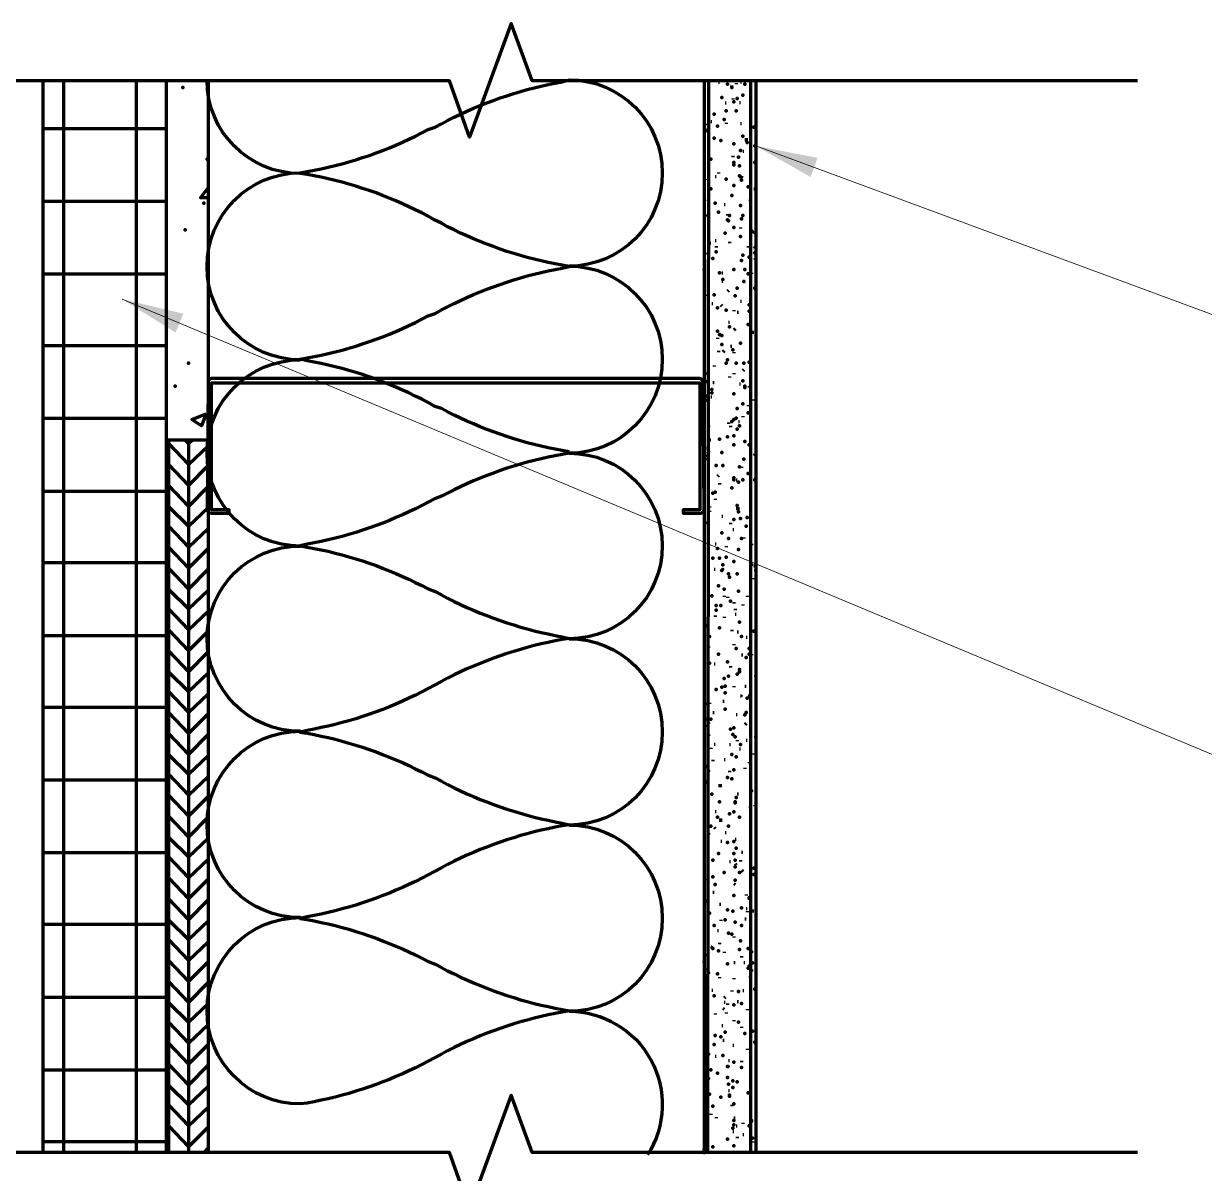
# Model space of a CAD drawing. Extents: x -83.6 to -32.7, y 325.7 to 417.7.
# Drawn here: x -74.56 to -60.28, y 337.03 to 350.93 of the extents above; entities that cross this region are included whole.
import ezdxf

# ---------------------------------------------------------------- set-up
doc = ezdxf.new("R2010")
doc.units = 0
doc.header["$MEASUREMENT"] = 0
for name, color, linetype, lineweight in [('Dt-Line 1', 9, 'Continuous', 0), ('Dt-Line 3', 7, 'Continuous', 15), ('Dt-Line 4', 1, 'Continuous', 25), ('Dt-Text', 121, 'Continuous', 20)]:
    doc.layers.add(name, color=color, linetype=linetype, lineweight=lineweight)
doc.styles.get("Standard").update_dxf_attribs({"font": 'Arial.ttf'})
doc.dimstyles.new('1 & 1 Half', dxfattribs={"dimtxt": 0.75, "dimasz": 0.75, "dimexe": 1, "dimexo": 0.375, "dimgap": 0.5, "dimtad": 1, "dimdec": 4, "dimzin": 3, "dimdsep": 46, "dimlunit": 4, "dimtxsty": 'Standard', "dimblk": 'ARCHTICK', "dimcen": 0.09375, "dimdle": 1, "dimclrd": 253, "dimclre": 253, "dimclrt": 256, "dimadec": 0, "dimazin": 0, "dimtfac": 0.6, "dimtdec": 4, "dimtix": 1, "dimtmove": 2, "dimatfit": 0, "dimfxl": 1, "dimfrac": 1, "dimtolj": 1, "dimtzin": 0, "dimlwd": 9, "dimlwe": 9, "dimarcsym": 0})

# ---------------------------------------------------------------- blocks, each defined once
blk = doc.blocks.new('_ArchTick')
at = {"color": 0, "linetype": 'ByBlock', "const_width": 0.15}
blk.add_lwpolyline([(-0.5, -0.5), (0.5, 0.5)], dxfattribs=at)

msp = doc.modelspace()

# ---------------------------------------------------------------- linework, layer by layer
at = {"layer": 'Dt-Line 1', "linetype": 'Continuous', "lineweight": 158}
for p, q in [((-74.078, 337.281), (-74.078, 350.241)), ((-73.198, 337.281), (-73.198, 350.241)), ((-66.158, 350.228), (-66.145, 350.228)), ((-65.945, 350.215), (-65.945, 350.201)), ((-65.878, 350.228), (-65.891, 350.228)), ((-65.985, 350.028), (-65.985, 350.015)), ((-66.078, 349.975), (-66.065, 349.975)), ((-65.891, 349.975), (-65.905, 349.975)), ((-66.318, 349.721), (-66.318, 349.708)), ((-66.238, 349.748), (-66.251, 349.748)), ((-66.065, 349.735), (-66.065, 349.721)), ((-65.878, 349.721), (-65.891, 349.721)), ((-74.331, 349.668), (-72.838, 349.668)), ((-65.985, 349.335), (-65.985, 349.321)), ((-65.851, 349.388), (-65.865, 349.388)), ((-66.158, 349.135), (-66.158, 349.121)), ((-66.291, 349.055), (-66.291, 349.041)), ((-66.185, 349.081), (-66.198, 349.081)), ((-65.771, 348.895), (-65.785, 348.895)), ((-65.731, 348.935), (-65.718, 348.935)), ((-74.331, 348.788), (-72.838, 348.788)), ((-66.318, 348.828), (-66.331, 348.828)), ((-66.091, 348.748), (-66.078, 348.748)), ((-66.051, 348.628), (-66.051, 348.615)), ((-65.891, 348.468), (-65.891, 348.455)), ((-66.265, 348.281), (-66.251, 348.281)), ((-66.185, 348.308), (-66.198, 348.308)), ((-66.025, 348.295), (-66.025, 348.281)), ((-66.291, 348.161), (-66.291, 348.148)), ((-66.185, 348.241), (-66.185, 348.228)), ((-65.798, 348.241), (-65.798, 348.228)), ((-65.731, 348.241), (-65.718, 348.228)), ((-65.718, 348.095), (-65.718, 348.081)), ((-74.331, 347.908), (-72.838, 347.908)), ((-66.118, 347.921), (-66.105, 347.921)), ((-65.758, 347.921), (-65.758, 347.908)), ((-66.265, 347.708), (-66.278, 347.708)), ((-66.105, 347.815), (-66.118, 347.815)), ((-66.038, 347.708), (-66.051, 347.695)), ((-66.318, 347.655), (-66.318, 347.641)), ((-66.238, 347.548), (-66.225, 347.548)), ((-65.878, 347.575), (-65.891, 347.575)), ((-65.705, 347.668), (-65.718, 347.668)), ((-66.131, 347.535), (-66.118, 347.521)), ((-65.971, 347.468), (-65.971, 347.455)), ((-65.918, 347.441), (-65.931, 347.441)), ((-66.025, 347.321), (-66.038, 347.321)), ((-66.171, 347.135), (-66.171, 347.121)), ((-65.958, 347.241), (-65.971, 347.228)), ((-65.745, 347.201), (-65.731, 347.201)), ((-74.331, 347.041), (-72.838, 347.041)), ((-65.998, 347.028), (-66.011, 347.028)), ((-66.158, 346.975), (-66.158, 346.961)), ((-66.091, 346.975), (-66.105, 346.961)), ((-65.971, 346.961), (-65.971, 346.948)), ((-66.318, 346.708), (-66.305, 346.695)), ((-66.211, 346.801), (-66.211, 346.788)), ((-65.971, 346.708), (-65.971, 346.695)), ((-65.851, 346.748), (-65.865, 346.735)), ((-66.305, 346.601), (-66.318, 346.601)), ((-66.211, 346.588), (-66.225, 346.588)), ((-66.025, 346.668), (-66.025, 346.655)), ((-65.891, 346.575), (-65.905, 346.575)), ((-65.785, 346.548), (-65.785, 346.535)), ((-66.265, 346.495), (-66.278, 346.495)), ((-66.238, 346.415), (-66.251, 346.415)), ((-65.798, 346.321), (-65.798, 346.308)), ((-65.745, 346.388), (-65.745, 346.375)), ((-74.331, 346.161), (-72.838, 346.161)), ((-65.918, 346.121), (-65.905, 346.121)), ((-65.865, 346.188), (-65.865, 346.175)), ((-66.278, 346.068), (-66.278, 346.055)), ((-66.038, 346.108), (-66.038, 346.095)), ((-66.011, 346.068), (-66.011, 346.055)), ((-72.811, 345.895), (-72.811, 337.281)), ((-72.571, 345.895), (-72.571, 337.281)), ((-66.251, 345.895), (-66.265, 345.895)), ((-66.331, 345.748), (-66.318, 345.735)), ((-66.305, 345.801), (-66.291, 345.801)), ((-65.718, 345.721), (-65.731, 345.708)), ((-65.878, 345.575), (-65.878, 345.561)), ((-66.158, 345.468), (-66.171, 345.455)), ((-65.945, 345.415), (-65.931, 345.415)), ((-74.331, 345.281), (-72.838, 345.281)), ((-66.145, 345.375), (-66.145, 345.361)), ((-66.198, 345.188), (-66.198, 345.175)), ((-65.771, 345.175), (-65.771, 345.161)), ((-66.265, 345.095), (-66.265, 345.081)), ((-66.265, 345.041), (-66.265, 345.028)), ((-66.105, 344.975), (-66.118, 344.975)), ((-66.011, 344.895), (-66.011, 344.881)), ((-66.278, 344.788), (-66.291, 344.788)), ((-65.985, 344.815), (-65.971, 344.815)), ((-65.851, 344.721), (-65.851, 344.708)), ((-66.198, 344.641), (-66.185, 344.641)), ((-66.065, 344.615), (-66.065, 344.601)), ((-65.758, 344.641), (-65.758, 344.628)), ((-74.331, 344.415), (-72.838, 344.415)), ((-66.211, 344.335), (-66.198, 344.335)), ((-65.731, 344.375), (-65.718, 344.375)), ((-65.771, 344.148), (-65.771, 344.135)), ((-65.745, 344.228), (-65.745, 344.215)), ((-66.091, 344.015), (-66.091, 344.001)), ((-66.051, 344.001), (-66.051, 343.988)), ((-65.811, 344.015), (-65.811, 344.001)), ((-65.971, 343.935), (-65.971, 343.921)), ((-65.958, 343.855), (-65.958, 343.841)), ((-65.865, 343.908), (-65.865, 343.895)), ((-65.771, 343.841), (-65.758, 343.841)), ((-66.198, 343.775), (-66.198, 343.761)), ((-66.091, 343.761), (-66.091, 343.748)), ((-65.945, 343.788), (-65.958, 343.788)), ((-65.998, 343.601), (-65.998, 343.588)), ((-65.918, 343.575), (-65.931, 343.575)), ((-65.771, 343.628), (-65.771, 343.615)), ((-74.331, 343.535), (-72.838, 343.535)), ((-65.971, 343.428), (-65.971, 343.415)), ((-65.811, 343.508), (-65.825, 343.508)), ((-65.705, 343.428), (-65.718, 343.428)), ((-66.278, 343.401), (-66.278, 343.388)), ((-65.865, 343.295), (-65.878, 343.295)), ((-65.758, 343.308), (-65.758, 343.295)), ((-66.198, 343.188), (-66.211, 343.188)), ((-66.011, 343.161), (-66.011, 343.148)), ((-65.971, 342.921), (-65.971, 342.908)), ((-65.838, 342.921), (-65.825, 342.921)), ((-66.265, 342.721), (-66.265, 342.708)), ((-66.091, 342.735), (-66.105, 342.735)), ((-65.785, 342.801), (-65.798, 342.801)), ((-74.331, 342.668), (-72.838, 342.668)), ((-66.225, 342.601), (-66.211, 342.601)), ((-65.931, 342.575), (-65.945, 342.575)), ((-66.331, 342.415), (-66.331, 342.401)), ((-66.278, 342.481), (-66.278, 342.468)), ((-65.825, 342.468), (-65.838, 342.455)), ((-66.278, 342.335), (-66.278, 342.321)), ((-65.931, 342.268), (-65.931, 342.255)), ((-65.825, 342.268), (-65.811, 342.268)), ((-66.251, 342.175), (-66.251, 342.161)), ((-66.198, 342.215), (-66.211, 342.215)), ((-66.025, 342.215), (-66.011, 342.215)), ((-65.905, 342.161), (-65.891, 342.161)), ((-66.225, 342.028), (-66.225, 342.015)), ((-66.078, 342.028), (-66.091, 342.028)), ((-65.785, 342.001), (-65.785, 341.988)), ((-65.731, 342.108), (-65.731, 342.095)), ((-66.025, 341.895), (-66.025, 341.881)), ((-65.838, 341.935), (-65.838, 341.921)), ((-74.331, 341.788), (-72.838, 341.788)), ((-65.758, 341.788), (-65.771, 341.788)), ((-65.918, 341.615), (-65.931, 341.615)), ((-65.718, 341.481), (-65.718, 341.468)), ((-66.185, 341.401), (-66.198, 341.401)), ((-66.211, 341.215), (-66.198, 341.201)), ((-66.065, 341.148), (-66.078, 341.148)), ((-66.118, 341.041), (-66.131, 341.041)), ((-65.945, 341.068), (-65.958, 341.068)), ((-74.331, 340.908), (-72.838, 340.908)), ((-65.865, 340.908), (-65.878, 340.908)), ((-66.025, 340.801), (-66.011, 340.801)), ((-65.958, 340.775), (-65.945, 340.761)), ((-65.891, 340.815), (-65.891, 340.801)), ((-65.878, 340.695), (-65.865, 340.681)), ((-66.291, 340.575), (-66.305, 340.561)), ((-66.225, 340.428), (-66.211, 340.428)), ((-65.971, 340.535), (-65.958, 340.521)), ((-66.131, 340.281), (-66.145, 340.281)), ((-65.825, 340.401), (-65.825, 340.388)), ((-65.771, 340.281), (-65.785, 340.281)), ((-65.811, 340.228), (-65.825, 340.228)), ((-65.811, 340.201), (-65.811, 340.188)), ((-65.731, 340.201), (-65.745, 340.201)), ((-74.331, 340.041), (-72.838, 340.041)), ((-66.131, 340.095), (-66.131, 340.081)), ((-65.838, 340.108), (-65.825, 340.108)), ((-66.158, 339.961), (-66.171, 339.961)), ((-65.971, 339.895), (-65.971, 339.881)), ((-66.145, 339.815), (-66.145, 339.801)), ((-66.091, 339.708), (-66.091, 339.695)), ((-65.958, 339.575), (-65.971, 339.575)), ((-65.878, 339.655), (-65.878, 339.641)), ((-65.838, 339.575), (-65.851, 339.575)), ((-66.145, 339.401), (-66.145, 339.388)), ((-65.971, 339.388), (-65.971, 339.375)), ((-74.331, 339.161), (-72.838, 339.161)), ((-66.225, 339.241), (-66.238, 339.241)), ((-66.078, 339.161), (-66.091, 339.148)), ((-65.998, 339.241), (-65.998, 339.228)), ((-65.865, 339.241), (-65.851, 339.241)), ((-66.105, 339.028), (-66.091, 339.015)), ((-66.078, 339.095), (-66.091, 339.095)), ((-66.051, 339.081), (-66.051, 339.068)), ((-65.931, 339.108), (-65.918, 339.108)), ((-65.811, 339.015), (-65.811, 339.001)), ((-66.198, 338.961), (-66.198, 338.948)), ((-66.065, 338.975), (-66.065, 338.961)), ((-65.971, 338.881), (-65.971, 338.868)), ((-66.118, 338.815), (-66.105, 338.815)), ((-65.878, 338.801), (-65.878, 338.788)), ((-65.718, 338.695), (-65.705, 338.695)), ((-66.105, 338.641), (-66.091, 338.641)), ((-65.971, 338.575), (-65.985, 338.575)), ((-66.185, 338.441), (-66.198, 338.441)), ((-65.811, 338.535), (-65.811, 338.521)), ((-74.331, 338.281), (-72.838, 338.281)), ((-66.025, 338.388), (-66.038, 338.388)), ((-65.878, 338.388), (-65.878, 338.375)), ((-66.025, 338.028), (-66.038, 338.028)), ((-65.998, 337.855), (-65.998, 337.841)), ((-66.251, 337.748), (-66.251, 337.735)), ((-66.185, 337.708), (-66.185, 337.695)), ((-65.958, 337.695), (-65.971, 337.695)), ((-65.945, 337.601), (-65.931, 337.601)), ((-65.865, 337.641), (-65.865, 337.628)), ((-74.331, 337.415), (-72.838, 337.415)), ((-65.985, 337.535), (-65.971, 337.535)), ((-65.931, 337.468), (-65.931, 337.455)), ((-65.851, 337.495), (-65.865, 337.495)), ((-65.745, 337.415), (-65.745, 337.401)), ((-72.331, 337.335), (-72.385, 337.281))]:
    msp.add_line(p, q, dxfattribs=at)
for points in [[(-72.638, 350.161), (-72.638, 350.161), (-72.638, 350.161)], [(-66.051, 350.201), (-66.051, 350.201), (-66.051, 350.201)], [(-65.998, 350.161), (-65.998, 350.188)], [(-65.838, 350.201), (-65.838, 350.201), (-65.838, 350.201)], [(-66.118, 350.041), (-66.118, 350.041), (-66.118, 350.041)], [(-65.971, 349.988), (-65.971, 349.988), (-65.971, 349.988)], [(-65.931, 350.028), (-65.931, 350.028), (-65.931, 350.028)], [(-65.865, 350.068), (-65.865, 350.068), (-65.865, 350.068)], [(-66.065, 349.881), (-66.065, 349.881), (-66.065, 349.881)], [(-65.945, 349.881), (-65.945, 349.881), (-65.945, 349.881)], [(-66.171, 349.695), (-66.171, 349.695), (-66.171, 349.695)], [(-66.091, 349.775), (-66.091, 349.775), (-66.091, 349.775)], [(-66.305, 349.641), (-66.278, 349.641)], [(-66.211, 349.548), (-66.211, 349.548), (-66.211, 349.548)], [(-65.865, 349.575), (-65.865, 349.575), (-65.865, 349.575)], [(-65.825, 349.548), (-65.825, 349.521), (-65.811, 349.495)], [(-65.731, 349.681), (-65.731, 349.681), (-65.731, 349.681)], [(-66.131, 349.521), (-66.131, 349.521), (-66.131, 349.521)], [(-65.971, 349.481), (-65.971, 349.481), (-65.971, 349.481)], [(-65.718, 349.455), (-65.718, 349.455), (-65.718, 349.455)], [(-72.345, 349.295), (-72.345, 349.295), (-72.345, 349.295)], [(-66.251, 349.295), (-66.251, 349.295), (-66.251, 349.295)], [(-65.918, 349.321), (-65.918, 349.321), (-65.918, 349.321)], [(-65.891, 349.401), (-65.891, 349.401), (-65.891, 349.401)], [(-65.971, 349.255), (-65.971, 349.255), (-65.971, 349.255)], [(-65.971, 349.228), (-65.971, 349.228), (-65.971, 349.228)], [(-65.905, 349.215), (-65.905, 349.215), (-65.905, 349.215)], [(-65.718, 349.255), (-65.718, 349.255), (-65.718, 349.255)], [(-66.065, 349.055), (-66.065, 349.055), (-66.065, 349.055)], [(-65.905, 349.095), (-65.891, 349.081), (-65.865, 349.068)], [(-65.878, 349.041), (-65.878, 349.041), (-65.878, 349.041)], [(-72.331, 348.828), (-72.425, 348.828), (-72.331, 348.948)], [(-66.251, 348.935), (-66.251, 348.935), (-66.251, 348.935)], [(-65.998, 348.855), (-65.998, 348.855), (-65.998, 348.855)], [(-65.971, 348.975), (-65.971, 348.975), (-65.971, 348.975)], [(-65.798, 348.961), (-65.798, 348.961), (-65.798, 348.961)], [(-72.385, 348.761), (-72.385, 348.761), (-72.385, 348.761)], [(-66.278, 348.801), (-66.278, 348.801), (-66.278, 348.801)], [(-66.198, 348.761), (-66.198, 348.761), (-66.198, 348.761)], [(-65.891, 348.735), (-65.891, 348.735), (-65.891, 348.735)], [(-65.771, 348.801), (-65.771, 348.801), (-65.771, 348.801)], [(-66.318, 348.615), (-66.318, 348.615), (-66.318, 348.615)], [(-66.158, 348.655), (-66.158, 348.655), (-66.158, 348.655)], [(-66.025, 348.615), (-66.025, 348.615), (-66.025, 348.615)], [(-65.878, 348.575), (-65.878, 348.575), (-65.878, 348.575)], [(-65.865, 348.615), (-65.865, 348.615), (-65.865, 348.615)], [(-72.611, 348.441), (-72.611, 348.441), (-72.611, 348.441)], [(-65.971, 348.468), (-65.971, 348.468), (-65.971, 348.468)], [(-65.718, 348.401), (-65.745, 348.415), (-65.758, 348.428)], [(-65.891, 348.361), (-65.891, 348.361), (-65.891, 348.361)], [(-66.185, 348.175), (-66.185, 348.175), (-66.185, 348.175)], [(-65.865, 348.135), (-65.865, 348.135), (-65.865, 348.135)], [(-65.718, 348.161), (-65.718, 348.161), (-65.718, 348.161)], [(-66.225, 348.095), (-66.225, 348.095), (-66.225, 348.095)], [(-65.878, 348.068), (-65.878, 348.068), (-65.878, 348.068)], [(-65.785, 348.108), (-65.785, 348.108), (-65.785, 348.108)], [(-66.331, 347.961), (-66.331, 347.961), (-66.331, 347.961)], [(-66.145, 347.921), (-66.145, 347.921), (-66.145, 347.921)], [(-66.105, 347.841), (-66.105, 347.841), (-66.105, 347.841)], [(-65.838, 347.961), (-65.838, 347.961), (-65.838, 347.961)], [(-65.798, 347.908), (-65.798, 347.908), (-65.798, 347.908)], [(-65.931, 347.735), (-65.931, 347.735), (-65.931, 347.735)], [(-65.851, 347.815), (-65.851, 347.815), (-65.851, 347.815)], [(-65.718, 347.735), (-65.718, 347.735), (-65.718, 347.735)], [(-66.211, 347.655), (-66.211, 347.655), (-66.211, 347.655)], [(-65.958, 347.641), (-65.958, 347.641), (-65.958, 347.641)], [(-66.171, 347.495), (-66.171, 347.495), (-66.171, 347.495)], [(-66.065, 347.468), (-66.065, 347.468), (-66.065, 347.468)], [(-65.785, 347.535), (-65.785, 347.535), (-65.785, 347.535)], [(-65.785, 347.455), (-65.785, 347.455), (-65.785, 347.455)], [(-66.025, 347.268), (-66.025, 347.268), (-66.025, 347.268)], [(-65.798, 347.295), (-65.798, 347.295), (-65.798, 347.295)], [(-66.171, 347.215), (-66.171, 347.215), (-66.171, 347.215)], [(-66.145, 347.175), (-66.118, 347.161)], [(-66.118, 347.055), (-66.118, 347.055), (-66.118, 347.055)], [(-65.985, 346.988), (-65.985, 346.988), (-65.985, 346.988)], [(-65.891, 347.068), (-65.891, 347.068), (-65.891, 347.068)], [(-66.051, 346.868), (-66.051, 346.868), (-66.051, 346.868)], [(-65.785, 346.841), (-65.785, 346.841), (-65.785, 346.841)], [(-72.571, 346.828), (-72.571, 346.828), (-72.571, 346.828)], [(-66.065, 346.828), (-66.065, 346.828), (-66.065, 346.828)], [(-65.945, 346.828), (-65.945, 346.828), (-65.945, 346.828)], [(-65.851, 346.828), (-65.851, 346.828), (-65.851, 346.828)], [(-72.731, 346.548), (-72.731, 346.548), (-72.731, 346.548)], [(-65.865, 346.615), (-65.865, 346.615), (-65.865, 346.615)], [(-66.305, 346.428), (-66.305, 346.428), (-66.305, 346.428)], [(-66.238, 346.508), (-66.238, 346.508), (-66.238, 346.508)], [(-66.238, 346.468), (-66.238, 346.468), (-66.238, 346.468)], [(-65.971, 346.455), (-65.971, 346.455), (-65.971, 346.455)], [(-66.291, 346.375), (-66.305, 346.375), (-66.318, 346.375)], [(-65.931, 346.281), (-65.931, 346.281), (-65.931, 346.281)], [(-65.865, 346.335), (-65.865, 346.335), (-65.865, 346.335)], [(-65.998, 346.121), (-65.998, 346.121), (-65.998, 346.121)], [(-65.971, 346.148), (-65.971, 346.148), (-65.971, 346.148)], [(-65.945, 346.161), (-65.945, 346.161), (-65.945, 346.161)], [(-65.798, 346.228), (-65.798, 346.228), (-65.798, 346.228)], [(-65.931, 346.028), (-65.931, 346.028), (-65.931, 346.028)], [(-65.905, 346.068), (-65.905, 346.068), (-65.905, 346.068)], [(-72.838, 345.828), (-72.811, 345.855), (-72.571, 345.601), (-72.331, 345.828)], [(-72.611, 345.895), (-72.571, 345.855), (-72.518, 345.895)], [(-66.331, 345.975), (-66.331, 345.975), (-66.331, 345.975)], [(-66.145, 345.908), (-66.145, 345.908), (-66.145, 345.908)], [(-66.051, 345.935), (-66.051, 345.935), (-66.051, 345.935)], [(-65.971, 345.948), (-65.971, 345.948), (-65.971, 345.948)], [(-65.971, 345.841), (-65.971, 345.841), (-65.971, 345.841)], [(-65.838, 345.881), (-65.838, 345.881), (-65.838, 345.881)], [(-65.785, 345.841), (-65.785, 345.841), (-65.785, 345.841)], [(-66.318, 345.708), (-66.318, 345.708), (-66.318, 345.708)], [(-66.278, 345.761), (-66.278, 345.761), (-66.278, 345.761)], [(-66.118, 345.748), (-66.118, 345.748), (-66.118, 345.748)], [(-72.838, 345.588), (-72.811, 345.601), (-72.571, 345.348), (-72.331, 345.588)], [(-66.291, 345.668), (-66.291, 345.668), (-66.291, 345.668)], [(-66.185, 345.588), (-66.185, 345.588), (-66.185, 345.588)], [(-66.105, 345.588), (-66.105, 345.588), (-66.105, 345.588)], [(-65.905, 345.575), (-65.905, 345.575), (-65.905, 345.575)], [(-65.851, 345.668), (-65.851, 345.668), (-65.851, 345.668)], [(-65.971, 345.415), (-65.971, 345.415), (-65.971, 345.415)], [(-65.865, 345.415), (-65.865, 345.415), (-65.865, 345.415)], [(-65.798, 345.495), (-65.798, 345.495), (-65.798, 345.495)], [(-65.718, 345.415), (-65.718, 345.415), (-65.718, 345.415)], [(-72.838, 345.335), (-72.811, 345.348), (-72.571, 345.095), (-72.331, 345.335)], [(-66.198, 345.268), (-66.198, 345.268), (-66.198, 345.268)], [(-65.998, 345.321), (-65.998, 345.321), (-65.998, 345.321)], [(-65.918, 345.388), (-65.918, 345.388), (-65.918, 345.388)], [(-66.225, 345.255), (-66.225, 345.255), (-66.225, 345.255)], [(-72.838, 345.081), (-72.811, 345.095), (-72.571, 344.855), (-72.331, 345.081)], [(-65.945, 345.068), (-65.918, 345.068), (-65.905, 345.068)], [(-65.931, 345.108), (-65.931, 345.108), (-65.931, 345.108)], [(-65.918, 345.028), (-65.918, 345.028), (-65.918, 345.028)], [(-72.838, 344.828), (-72.811, 344.855), (-72.571, 344.601), (-72.331, 344.828)], [(-66.318, 344.895), (-66.318, 344.895), (-66.318, 344.895)], [(-65.971, 344.935), (-65.971, 344.935), (-65.971, 344.935)], [(-65.891, 344.948), (-65.891, 344.948), (-65.891, 344.948)], [(-65.825, 344.855), (-65.825, 344.855), (-65.825, 344.855)], [(-65.811, 344.961), (-65.811, 344.961), (-65.811, 344.961)], [(-66.118, 344.775), (-66.118, 344.775), (-66.118, 344.775)], [(-66.038, 344.708), (-66.038, 344.708), (-66.038, 344.708)], [(-65.878, 344.708), (-65.878, 344.708), (-65.878, 344.708)], [(-72.838, 344.588), (-72.811, 344.601), (-72.571, 344.348), (-72.331, 344.588)], [(-66.171, 344.588), (-66.171, 344.588), (-66.171, 344.588)], [(-65.918, 344.575), (-65.918, 344.575), (-65.918, 344.575)], [(-66.225, 344.468), (-66.225, 344.468), (-66.225, 344.468)], [(-66.145, 344.468), (-66.145, 344.468), (-66.145, 344.468)], [(-66.065, 344.481), (-66.065, 344.481), (-66.065, 344.481)], [(-65.971, 344.428), (-65.971, 344.428), (-65.971, 344.428)], [(-72.838, 344.335), (-72.811, 344.348), (-72.571, 344.095), (-72.331, 344.335)], [(-66.105, 344.388), (-66.105, 344.388), (-66.105, 344.388)], [(-66.038, 344.281), (-66.038, 344.281), (-66.038, 344.281)], [(-65.931, 344.281), (-65.931, 344.281), (-65.931, 344.281)], [(-65.758, 344.388), (-65.758, 344.388), (-65.758, 344.388)], [(-65.705, 344.321), (-65.705, 344.321), (-65.705, 344.321)], [(-66.158, 344.135), (-66.158, 344.135), (-66.158, 344.135)], [(-66.025, 344.241), (-66.025, 344.241), (-66.025, 344.241)], [(-72.838, 344.081), (-72.811, 344.095), (-72.571, 343.855), (-72.331, 344.081)], [(-66.238, 344.015), (-66.238, 344.015), (-66.238, 344.015)], [(-66.091, 344.095), (-66.091, 344.095), (-66.091, 344.095)], [(-65.918, 344.068), (-65.918, 344.068), (-65.918, 344.068)], [(-72.838, 343.828), (-72.811, 343.855), (-72.571, 343.601), (-72.331, 343.828)], [(-66.185, 343.895), (-66.185, 343.895), (-66.185, 343.895)], [(-66.185, 343.841), (-66.185, 343.841), (-66.185, 343.841)], [(-66.131, 343.895), (-66.131, 343.895), (-66.131, 343.895)], [(-66.011, 343.948), (-66.011, 343.948), (-66.011, 343.948)], [(-65.905, 343.695), (-65.905, 343.695), (-65.905, 343.695)], [(-72.838, 343.588), (-72.811, 343.601), (-72.571, 343.348), (-72.331, 343.588)], [(-66.305, 343.655), (-66.305, 343.655), (-66.305, 343.655)], [(-66.145, 343.628), (-66.145, 343.628), (-66.145, 343.628)], [(-65.758, 343.588), (-65.758, 343.588), (-65.758, 343.588)], [(-65.731, 343.588), (-65.731, 343.588), (-65.731, 343.588)], [(-66.265, 343.521), (-66.265, 343.521), (-66.265, 343.521)], [(-65.878, 343.521), (-65.878, 343.521), (-65.878, 343.521)], [(-72.838, 343.335), (-72.811, 343.348), (-72.571, 343.095), (-72.331, 343.335)], [(-66.158, 343.308), (-66.158, 343.308), (-66.158, 343.308)], [(-65.945, 343.375), (-65.945, 343.375), (-65.945, 343.375)], [(-65.825, 343.268), (-65.825, 343.268), (-65.825, 343.268)], [(-65.785, 343.375), (-65.785, 343.375), (-65.785, 343.375)], [(-65.785, 343.308), (-65.785, 343.308), (-65.785, 343.308)], [(-66.265, 343.201), (-66.265, 343.201), (-66.265, 343.201)], [(-66.051, 343.215), (-66.051, 343.215), (-66.051, 343.215)], [(-65.905, 343.121), (-65.905, 343.121), (-65.905, 343.121)], [(-72.838, 343.081), (-72.811, 343.095), (-72.571, 342.855), (-72.331, 343.081)], [(-66.091, 343.015), (-66.091, 343.015), (-66.091, 343.015)], [(-66.038, 343.041), (-66.038, 343.041), (-66.038, 343.041)], [(-65.931, 343.068), (-65.931, 343.068), (-65.931, 343.068)], [(-65.905, 343.095), (-65.905, 343.095), (-65.905, 343.095)], [(-65.705, 343.041), (-65.705, 343.041), (-65.705, 343.041)], [(-72.838, 342.828), (-72.811, 342.855), (-72.571, 342.601), (-72.331, 342.828)], [(-66.185, 342.881), (-66.185, 342.881), (-66.185, 342.881)], [(-66.118, 342.908), (-66.118, 342.908), (-66.118, 342.908)], [(-66.078, 342.921), (-66.078, 342.921), (-66.078, 342.921)], [(-66.078, 342.841), (-66.078, 342.841), (-66.078, 342.841)], [(-66.291, 342.708), (-66.291, 342.708), (-66.291, 342.708)], [(-65.878, 342.801), (-65.878, 342.801), (-65.891, 342.801)], [(-65.811, 342.775), (-65.811, 342.775), (-65.811, 342.775)], [(-72.838, 342.588), (-72.811, 342.601), (-72.571, 342.348), (-72.331, 342.588)], [(-66.078, 342.641), (-66.078, 342.641), (-66.078, 342.641)], [(-65.838, 342.575), (-65.838, 342.575), (-65.838, 342.575)], [(-65.825, 342.601), (-65.825, 342.601), (-65.825, 342.601)], [(-66.318, 342.521), (-66.318, 342.521), (-66.318, 342.521)], [(-66.291, 342.441), (-66.291, 342.441), (-66.291, 342.441)], [(-66.251, 342.521), (-66.251, 342.521), (-66.251, 342.521)], [(-65.971, 342.415), (-65.971, 342.415), (-65.971, 342.415)], [(-72.838, 342.335), (-72.811, 342.348), (-72.571, 342.095), (-72.331, 342.335)], [(-66.011, 342.401), (-66.011, 342.401), (-66.011, 342.401)], [(-65.985, 342.335), (-65.985, 342.335), (-65.985, 342.335)], [(-65.958, 342.308), (-65.958, 342.308), (-65.958, 342.308)], [(-65.705, 342.308), (-65.705, 342.308), (-65.705, 342.308)], [(-65.891, 342.215), (-65.891, 342.215), (-65.891, 342.215)], [(-72.838, 342.081), (-72.811, 342.095), (-72.571, 341.855), (-72.331, 342.081)], [(-65.998, 342.095), (-65.998, 342.095), (-65.998, 342.095)], [(-72.838, 341.828), (-72.811, 341.855), (-72.571, 341.601), (-72.331, 341.828)], [(-66.305, 341.948), (-66.305, 341.948), (-66.305, 341.948)], [(-66.278, 341.895), (-66.278, 341.895), (-66.278, 341.895)], [(-65.971, 341.908), (-65.971, 341.908), (-65.971, 341.908)], [(-66.305, 341.761), (-66.305, 341.761), (-66.305, 341.761)], [(-66.158, 341.721), (-66.131, 341.721), (-66.118, 341.721)], [(-66.051, 341.815), (-66.051, 341.815), (-66.051, 341.815)], [(-65.998, 341.801), (-65.998, 341.801), (-65.998, 341.801)], [(-72.838, 341.588), (-72.811, 341.601), (-72.571, 341.348), (-72.331, 341.588)], [(-66.238, 341.615), (-66.238, 341.615), (-66.238, 341.615)], [(-65.945, 341.575), (-65.945, 341.575), (-65.945, 341.575)], [(-65.758, 341.655), (-65.758, 341.655), (-65.758, 341.655)], [(-66.145, 341.521), (-66.145, 341.521), (-66.145, 341.521)], [(-65.771, 341.455), (-65.771, 341.455), (-65.771, 341.455)], [(-72.838, 341.335), (-72.811, 341.348), (-72.571, 341.095), (-72.331, 341.335)], [(-66.171, 341.335), (-66.171, 341.335), (-66.171, 341.335)], [(-66.131, 341.281), (-66.131, 341.308), (-66.131, 341.321)], [(-66.025, 341.375), (-66.025, 341.375), (-66.025, 341.375)], [(-65.971, 341.401), (-65.971, 341.401), (-65.971, 341.401)], [(-65.905, 341.335), (-65.905, 341.335), (-65.905, 341.335)], [(-66.278, 341.135), (-66.278, 341.135), (-66.278, 341.135)], [(-66.251, 341.228), (-66.251, 341.228), (-66.251, 341.228)], [(-66.038, 341.228), (-66.038, 341.228), (-66.038, 341.228)], [(-72.838, 341.081), (-72.811, 341.095), (-72.571, 340.855), (-72.331, 341.081)], [(-66.051, 341.028), (-66.051, 341.028), (-66.051, 341.028)], [(-65.971, 341.041), (-65.971, 341.041), (-65.971, 341.041)], [(-72.838, 340.828), (-72.811, 340.855), (-72.571, 340.601), (-72.331, 340.828)], [(-66.158, 340.895), (-66.158, 340.895), (-66.158, 340.895)], [(-65.971, 340.895), (-65.971, 340.895), (-65.971, 340.895)], [(-65.945, 340.961), (-65.945, 340.961), (-65.945, 340.961)], [(-66.225, 340.815), (-66.225, 340.815), (-66.225, 340.815)], [(-65.958, 340.815), (-65.958, 340.815), (-65.958, 340.815)], [(-65.958, 340.735), (-65.958, 340.735), (-65.958, 340.735)], [(-65.731, 340.721), (-65.731, 340.721), (-65.731, 340.721)], [(-72.838, 340.588), (-72.811, 340.601), (-72.571, 340.348), (-72.331, 340.588)], [(-66.225, 340.615), (-66.225, 340.615), (-66.225, 340.615)], [(-66.091, 340.668), (-66.091, 340.668), (-66.091, 340.668)], [(-65.958, 340.575), (-65.958, 340.575), (-65.958, 340.575)], [(-65.905, 340.668), (-65.905, 340.668), (-65.905, 340.668)], [(-65.731, 340.641), (-65.731, 340.641), (-65.731, 340.641)], [(-66.198, 340.521), (-66.198, 340.521), (-66.198, 340.521)], [(-72.838, 340.335), (-72.811, 340.348), (-72.571, 340.095), (-72.331, 340.335)], [(-66.305, 340.321), (-66.305, 340.321), (-66.305, 340.321)], [(-65.971, 340.388), (-65.971, 340.388), (-65.971, 340.388)], [(-65.785, 340.361), (-65.785, 340.335)], [(-66.265, 340.175), (-66.265, 340.175), (-66.265, 340.175)], [(-66.051, 340.215), (-66.051, 340.215), (-66.051, 340.215)], [(-65.985, 340.201), (-65.985, 340.201), (-65.985, 340.201)], [(-65.878, 340.241), (-65.878, 340.241), (-65.878, 340.241)], [(-72.838, 340.081), (-72.811, 340.095), (-72.571, 339.855), (-72.331, 340.081)], [(-66.211, 340.028), (-66.211, 340.028), (-66.211, 340.028)], [(-66.078, 340.095), (-66.078, 340.095), (-66.078, 340.095)], [(-65.958, 340.068), (-65.958, 340.068), (-65.958, 340.068)], [(-65.878, 340.028), (-65.878, 340.028), (-65.878, 340.028)], [(-72.838, 339.828), (-72.811, 339.855), (-72.571, 339.601), (-72.331, 339.828)], [(-66.038, 339.935), (-66.038, 339.935), (-66.038, 339.935)], [(-65.998, 339.921), (-65.998, 339.921), (-65.998, 339.921)], [(-65.891, 339.841), (-65.891, 339.841), (-65.891, 339.841)], [(-66.225, 339.748), (-66.238, 339.761), (-66.225, 339.775)], [(-66.158, 339.721), (-66.158, 339.721), (-66.158, 339.721)], [(-65.905, 339.735), (-65.905, 339.735), (-65.905, 339.735)], [(-65.798, 339.748), (-65.798, 339.748), (-65.798, 339.748)], [(-65.758, 339.708), (-65.758, 339.708), (-65.758, 339.708)], [(-72.838, 339.588), (-72.811, 339.601), (-72.571, 339.348), (-72.331, 339.588)], [(-66.331, 339.588), (-66.331, 339.588), (-66.331, 339.588)], [(-66.291, 339.668), (-66.291, 339.668), (-66.291, 339.668)], [(-66.051, 339.561), (-66.051, 339.561), (-66.051, 339.561)], [(-65.745, 339.575), (-65.745, 339.575), (-65.745, 339.575)], [(-66.291, 339.495), (-66.291, 339.495), (-66.291, 339.495)], [(-66.278, 339.455), (-66.278, 339.455), (-66.278, 339.455)], [(-66.171, 339.441), (-66.171, 339.441), (-66.171, 339.441)], [(-65.798, 339.508), (-65.798, 339.508), (-65.798, 339.508)], [(-65.785, 339.535), (-65.785, 339.535), (-65.785, 339.535)], [(-65.758, 339.481), (-65.758, 339.481), (-65.758, 339.481)], [(-72.838, 339.335), (-72.811, 339.348), (-72.571, 339.095), (-72.331, 339.335)], [(-66.318, 339.401), (-66.318, 339.401), (-66.318, 339.401)], [(-65.771, 339.401), (-65.771, 339.401), (-65.771, 339.401)], [(-66.211, 339.175), (-66.211, 339.175), (-66.211, 339.175)], [(-65.918, 339.228), (-65.918, 339.228), (-65.918, 339.228)], [(-65.718, 339.255), (-65.718, 339.255), (-65.718, 339.255)], [(-72.838, 339.081), (-72.811, 339.095), (-72.571, 338.855), (-72.331, 339.081)], [(-65.971, 339.068), (-65.971, 339.068), (-65.971, 339.068)], [(-65.878, 339.081), (-65.878, 339.081), (-65.878, 339.081)], [(-72.838, 338.828), (-72.811, 338.855), (-72.571, 338.601), (-72.331, 338.828)], [(-65.918, 338.855), (-65.918, 338.855), (-65.918, 338.855)], [(-66.198, 338.695), (-66.198, 338.695), (-66.198, 338.695)], [(-66.078, 338.735), (-66.078, 338.735), (-66.078, 338.735)], [(-65.838, 338.721), (-65.838, 338.721), (-65.838, 338.721)], [(-65.745, 338.748), (-65.745, 338.748), (-65.745, 338.748)], [(-72.838, 338.588), (-72.811, 338.601), (-72.571, 338.348), (-72.331, 338.588)], [(-66.305, 338.641), (-66.305, 338.641), (-66.305, 338.641)], [(-66.211, 338.588), (-66.211, 338.588), (-66.211, 338.588)], [(-66.131, 338.681), (-66.131, 338.681), (-66.131, 338.681)], [(-65.718, 338.615), (-65.718, 338.615), (-65.718, 338.615)], [(-66.305, 338.535), (-66.305, 338.535), (-66.305, 338.535)], [(-66.278, 338.468), (-66.278, 338.468), (-66.278, 338.468)], [(-66.105, 338.455), (-66.105, 338.455), (-66.105, 338.455)], [(-72.838, 338.335), (-72.811, 338.348), (-72.571, 338.095), (-72.331, 338.335)], [(-66.251, 338.281), (-66.251, 338.281), (-66.251, 338.281)], [(-65.971, 338.375), (-65.971, 338.375), (-65.971, 338.375)], [(-65.878, 338.308), (-65.878, 338.308), (-65.878, 338.308)], [(-66.278, 338.175), (-66.278, 338.175), (-66.278, 338.175)], [(-66.171, 338.241), (-66.171, 338.241), (-66.171, 338.241)], [(-66.051, 338.188), (-66.051, 338.188), (-66.051, 338.188)], [(-65.985, 338.148), (-65.985, 338.148), (-65.985, 338.148)], [(-65.931, 338.135), (-65.931, 338.135), (-65.931, 338.135)], [(-72.838, 338.081), (-72.811, 338.095), (-72.571, 337.855), (-72.331, 338.081)], [(-66.265, 337.988), (-66.265, 337.988), (-66.265, 337.988)], [(-66.038, 338.108), (-66.038, 338.108), (-66.038, 338.108)], [(-65.985, 338.068), (-65.985, 338.068), (-65.985, 338.068)], [(-65.798, 338.001), (-65.798, 338.001), (-65.798, 338.001)], [(-72.838, 337.828), (-72.811, 337.855), (-72.571, 337.601), (-72.331, 337.828)], [(-66.225, 337.841), (-66.225, 337.841), (-66.225, 337.841)], [(-66.131, 337.948), (-66.131, 337.948), (-66.131, 337.948)], [(-65.971, 337.868), (-65.971, 337.868), (-65.971, 337.868)], [(-72.838, 337.588), (-72.811, 337.601), (-72.571, 337.348), (-72.331, 337.588)], [(-65.985, 337.575), (-65.985, 337.575), (-65.985, 337.575)], [(-65.971, 337.668), (-65.971, 337.668), (-65.971, 337.668)], [(-65.971, 337.615), (-65.971, 337.615), (-65.971, 337.615)], [(-65.785, 337.601), (-65.785, 337.601), (-65.785, 337.601)], [(-65.758, 337.668), (-65.771, 337.641)], [(-66.051, 337.441), (-66.051, 337.441), (-66.051, 337.441)], [(-65.745, 337.455), (-65.745, 337.455), (-65.745, 337.455)], [(-66.331, 337.321), (-66.331, 337.321), (-66.331, 337.321)], [(-66.331, 337.281), (-66.331, 337.281), (-66.331, 337.281)], [(-66.225, 337.348), (-66.225, 337.348), (-66.225, 337.348)], [(-65.971, 337.361), (-65.971, 337.361), (-65.971, 337.361)]]:
    msp.add_lwpolyline(points, dxfattribs=at)
for points in [[(-67.964, 345.738), (-68.05, 345.724), (-68.135, 345.708), (-68.219, 345.691), (-68.303, 345.672), (-68.387, 345.651), (-68.471, 345.63), (-68.554, 345.606), (-68.636, 345.582), (-68.719, 345.556), (-68.8, 345.528), (-68.881, 345.499), (-68.962, 345.469), (-69.042, 345.437), (-69.122, 345.404), (-69.201, 345.369), (-69.279, 345.333), (-69.357, 345.296), (-69.435, 345.257), (-69.511, 345.217), (-69.595, 345.187), (-69.671, 345.145), (-69.748, 345.105), (-69.825, 345.066), (-69.903, 345.029), (-69.981, 344.993), (-70.061, 344.959), (-70.14, 344.925), (-70.22, 344.894), (-70.301, 344.863), (-70.382, 344.834), (-70.464, 344.807), (-70.546, 344.781), (-70.629, 344.756), (-70.712, 344.733), (-70.795, 344.711), (-70.879, 344.691), (-70.963, 344.672), (-71.048, 344.654), (-71.133, 344.639), (-71.219, 344.618), (-71.133, 344.604), (-71.048, 344.588), (-70.964, 344.571), (-70.88, 344.552), (-70.796, 344.531), (-70.712, 344.51), (-70.629, 344.486), (-70.547, 344.462), (-70.464, 344.436), (-70.383, 344.408), (-70.301, 344.379), (-70.221, 344.349), (-70.141, 344.317), (-70.061, 344.284), (-69.982, 344.249), (-69.903, 344.214), (-69.826, 344.176), (-69.748, 344.138), (-69.672, 344.097), (-69.587, 344.067), (-69.511, 344.025), (-69.435, 343.985), (-69.357, 343.946), (-69.279, 343.909), (-69.201, 343.873), (-69.122, 343.839), (-69.042, 343.805), (-68.962, 343.774), (-68.881, 343.743), (-68.8, 343.714), (-68.719, 343.687), (-68.636, 343.661), (-68.554, 343.636), (-68.471, 343.613), (-68.387, 343.591), (-68.303, 343.571), (-68.219, 343.552), (-68.135, 343.534), (-68.05, 343.519), (-67.964, 343.498), (-68.05, 343.484), (-68.135, 343.468), (-68.219, 343.451), (-68.303, 343.432), (-68.387, 343.411), (-68.471, 343.39), (-68.554, 343.366), (-68.636, 343.342), (-68.719, 343.316), (-68.8, 343.288), (-68.881, 343.259), (-68.962, 343.229), (-69.042, 343.197), (-69.122, 343.164), (-69.201, 343.129), (-69.279, 343.093), (-69.357, 343.056), (-69.435, 343.017), (-69.511, 342.977), (-69.595, 342.933), (-69.671, 342.892), (-69.748, 342.852), (-69.825, 342.813), (-69.903, 342.776), (-69.981, 342.74), (-70.061, 342.705), (-70.14, 342.672), (-70.22, 342.64), (-70.301, 342.61), (-70.382, 342.581), (-70.464, 342.554), (-70.546, 342.527), (-70.629, 342.503), (-70.712, 342.48), (-70.795, 342.458), (-70.879, 342.437), (-70.963, 342.419), (-71.048, 342.401), (-71.133, 342.385), (-71.219, 342.365), (-71.133, 342.351), (-71.048, 342.335), (-70.964, 342.317), (-70.88, 342.298), (-70.796, 342.278), (-70.712, 342.256), (-70.629, 342.233), (-70.547, 342.208), (-70.464, 342.182), (-70.383, 342.155), (-70.301, 342.126), (-70.221, 342.096), (-70.141, 342.064), (-70.061, 342.031), (-69.982, 341.996), (-69.903, 341.96), (-69.826, 341.923), (-69.748, 341.884), (-69.672, 341.844), (-69.587, 341.813), (-69.511, 341.772), (-69.435, 341.732), (-69.357, 341.693), (-69.279, 341.656), (-69.201, 341.62), (-69.122, 341.585), (-69.042, 341.552), (-68.962, 341.52), (-68.881, 341.49), (-68.8, 341.461), (-68.719, 341.434), (-68.636, 341.407), (-68.554, 341.383), (-68.471, 341.36), (-68.387, 341.338), (-68.303, 341.317), (-68.219, 341.299), (-68.135, 341.281), (-68.05, 341.265), (-67.964, 341.245), (-68.05, 341.231), (-68.135, 341.215), (-68.219, 341.197), (-68.303, 341.178), (-68.387, 341.158), (-68.471, 341.136), (-68.554, 341.113), (-68.636, 341.088), (-68.719, 341.062), (-68.8, 341.035), (-68.881, 341.006), (-68.962, 340.975), (-69.042, 340.944), (-69.122, 340.91), (-69.201, 340.876), (-69.279, 340.84), (-69.357, 340.803), (-69.435, 340.764), (-69.511, 340.724), (-69.595, 340.68), (-69.671, 340.639), (-69.748, 340.598), (-69.825, 340.56), (-69.903, 340.522), (-69.981, 340.487), (-70.061, 340.452), (-70.14, 340.419), (-70.22, 340.387), (-70.301, 340.357), (-70.382, 340.328), (-70.464, 340.3), (-70.546, 340.274), (-70.629, 340.249), (-70.712, 340.226), (-70.795, 340.204), (-70.879, 340.184), (-70.963, 340.165), (-71.048, 340.148), (-71.133, 340.132), (-71.219, 340.112), (-71.133, 340.097), (-71.048, 340.081), (-70.964, 340.064), (-70.88, 340.045), (-70.796, 340.025), (-70.712, 340.003), (-70.629, 339.98), (-70.547, 339.955), (-70.464, 339.929), (-70.383, 339.901), (-70.301, 339.873), (-70.221, 339.842), (-70.141, 339.81), (-70.061, 339.777), (-69.982, 339.743), (-69.903, 339.707), (-69.826, 339.67), (-69.748, 339.631), (-69.672, 339.591), (-69.587, 339.56), (-69.511, 339.519), (-69.435, 339.478), (-69.357, 339.44), (-69.279, 339.402), (-69.201, 339.367), (-69.122, 339.332), (-69.042, 339.299), (-68.962, 339.267), (-68.881, 339.237), (-68.8, 339.208), (-68.719, 339.18), (-68.636, 339.154), (-68.554, 339.129), (-68.471, 339.106), (-68.387, 339.084), (-68.303, 339.064), (-68.219, 339.045), (-68.135, 339.028), (-68.05, 339.012), (-67.964, 338.992), (-68.05, 338.977), (-68.135, 338.961), (-68.219, 338.944), (-68.303, 338.925), (-68.387, 338.905), (-68.471, 338.883), (-68.554, 338.86), (-68.636, 338.835), (-68.719, 338.809), (-68.8, 338.781), (-68.881, 338.752), (-68.962, 338.722), (-69.042, 338.69), (-69.122, 338.657), (-69.201, 338.623), (-69.279, 338.587), (-69.357, 338.549), (-69.435, 338.511), (-69.511, 338.471), (-69.595, 338.427), (-69.671, 338.385), (-69.748, 338.345), (-69.825, 338.306), (-69.903, 338.269), (-69.981, 338.233), (-70.061, 338.199), (-70.14, 338.165), (-70.22, 338.134), (-70.301, 338.103), (-70.382, 338.074), (-70.464, 338.047), (-70.546, 338.021), (-70.629, 337.996), (-70.712, 337.973), (-70.795, 337.951), (-70.879, 337.931), (-70.963, 337.912), (-71.048, 337.894), (-71.133, 337.879), (-71.218, 337.868, -0.414213), (-72.345, 338.995, -0.414213), (-71.218, 340.121, -0.414213), (-72.345, 341.248, -0.414213), (-71.218, 342.375, -0.414213), (-72.345, 343.501, -0.414213), (-71.218, 344.615, -0.414213), (-72.345, 345.741, -0.414213), (-71.218, 346.868, -0.414213), (-72.345, 347.995, -0.414213), (-71.218, 349.131), (-71.133, 349.145), (-71.048, 349.161), (-70.963, 349.179), (-70.879, 349.197), (-70.795, 349.218), (-70.712, 349.24), (-70.629, 349.263), (-70.546, 349.287), (-70.464, 349.314), (-70.382, 349.341), (-70.301, 349.37), (-70.22, 349.4), (-70.14, 349.432), (-70.061, 349.465), (-69.981, 349.5), (-69.903, 349.536), (-69.825, 349.573), (-69.748, 349.612), (-69.671, 349.652), (-69.587, 349.683), (-69.511, 349.724), (-69.435, 349.764), (-69.357, 349.803), (-69.279, 349.84), (-69.201, 349.876), (-69.122, 349.91), (-69.042, 349.944), (-68.962, 349.975), (-68.881, 350.006), (-68.8, 350.035), (-68.719, 350.062), (-68.636, 350.088), (-68.554, 350.113), (-68.471, 350.136), (-68.387, 350.158), (-68.303, 350.178), (-68.219, 350.197), (-68.135, 350.215), (-68.05, 350.231), (-67.965, 350.255, -0.414213), (-66.838, 349.128, -0.414212), (-67.965, 348.001, -0.414213), (-66.838, 346.875, -0.414213), (-67.964, 345.738, -0.414213), (-66.838, 344.621, -0.414213), (-67.965, 343.495, -0.414213), (-66.838, 342.368, -0.414213), (-67.965, 341.241, -0.414213), (-66.838, 340.115, -0.414213), (-67.965, 338.988, -0.274303), (-66.976, 338.401, -0.274299), (-67.017, 337.252)], [(-67.964, 345.757), (-68.05, 345.772), (-68.135, 345.788), (-68.219, 345.805), (-68.303, 345.824), (-68.387, 345.844), (-68.471, 345.866), (-68.554, 345.889), (-68.636, 345.914), (-68.719, 345.94), (-68.8, 345.968), (-68.881, 345.997), (-68.962, 346.027), (-69.042, 346.059), (-69.122, 346.092), (-69.201, 346.127), (-69.279, 346.162), (-69.357, 346.2), (-69.435, 346.238), (-69.511, 346.279), (-69.596, 346.309), (-69.672, 346.351), (-69.748, 346.391), (-69.826, 346.43), (-69.903, 346.467), (-69.982, 346.503), (-70.061, 346.537), (-70.141, 346.57), (-70.221, 346.602), (-70.301, 346.633), (-70.383, 346.661), (-70.464, 346.689), (-70.547, 346.715), (-70.629, 346.74), (-70.712, 346.763), (-70.796, 346.785), (-70.88, 346.805), (-70.964, 346.824), (-71.048, 346.841), (-71.133, 346.857), (-71.218, 346.877), (-71.133, 346.892), (-71.048, 346.908), (-70.963, 346.925), (-70.879, 346.944), (-70.795, 346.964), (-70.712, 346.986), (-70.629, 347.009), (-70.546, 347.034), (-70.464, 347.06), (-70.382, 347.088), (-70.301, 347.117), (-70.22, 347.147), (-70.14, 347.179), (-70.061, 347.212), (-69.981, 347.247), (-69.903, 347.282), (-69.825, 347.32), (-69.748, 347.358), (-69.671, 347.399), (-69.587, 347.429), (-69.511, 347.471), (-69.435, 347.511), (-69.357, 347.549), (-69.279, 347.587), (-69.201, 347.623), (-69.122, 347.657), (-69.042, 347.69), (-68.962, 347.722), (-68.881, 347.752), (-68.8, 347.781), (-68.719, 347.809), (-68.636, 347.835), (-68.554, 347.86), (-68.471, 347.883), (-68.387, 347.905), (-68.303, 347.925), (-68.219, 347.944), (-68.135, 347.961), (-68.05, 347.977), (-67.964, 347.997), (-68.05, 348.012), (-68.135, 348.028), (-68.219, 348.045), (-68.303, 348.064), (-68.387, 348.084), (-68.471, 348.106), (-68.554, 348.129), (-68.636, 348.154), (-68.719, 348.18), (-68.8, 348.208), (-68.881, 348.237), (-68.962, 348.267), (-69.042, 348.299), (-69.122, 348.332), (-69.201, 348.367), (-69.279, 348.402), (-69.357, 348.44), (-69.435, 348.478), (-69.511, 348.519), (-69.596, 348.563), (-69.672, 348.604), (-69.748, 348.644), (-69.826, 348.683), (-69.903, 348.72), (-69.982, 348.756), (-70.061, 348.791), (-70.141, 348.824), (-70.221, 348.856), (-70.301, 348.886), (-70.383, 348.915), (-70.464, 348.942), (-70.547, 348.968), (-70.629, 348.993), (-70.712, 349.016), (-70.796, 349.038), (-70.88, 349.058), (-70.964, 349.077), (-71.048, 349.095), (-71.133, 349.111), (-71.218, 349.121, -0.414213), (-72.345, 350.248)]]:
    msp.add_lwpolyline(points, format="xyb", dxfattribs=at)
for points in [[(-66.051, 348.561), (-66.051, 348.561), (-66.038, 348.548), (-66.038, 348.548)], [(-72.358, 346.215), (-72.411, 346.068), (-72.531, 346.148)], [(-65.971, 345.441), (-65.971, 345.441), (-65.971, 345.441)], [(-66.118, 344.321), (-66.118, 344.321), (-66.105, 344.335)], [(-65.958, 341.508), (-65.958, 341.521), (-65.958, 341.521)], [(-66.051, 338.321), (-66.051, 338.321), (-66.038, 338.321)]]:
    msp.add_lwpolyline(points, close=True, dxfattribs=at)
for p in [(-72.638, 350.161), (-66.051, 350.201), (-65.998, 350.161), (-65.838, 350.201), (-66.118, 350.041), (-65.971, 349.988), (-65.931, 350.028), (-65.865, 350.068), (-66.211, 349.841), (-66.065, 349.881), (-65.945, 349.881), (-66.171, 349.695), (-66.091, 349.775), (-66.305, 349.641), (-66.211, 349.548), (-65.865, 349.575), (-65.731, 349.681), (-66.131, 349.521), (-65.971, 349.481), (-65.811, 349.495), (-65.718, 349.455), (-72.345, 349.295), (-66.251, 349.295), (-65.918, 349.321), (-65.891, 349.401), (-65.971, 349.255), (-65.971, 349.228), (-65.905, 349.215), (-65.718, 349.255), (-66.065, 349.055), (-65.905, 349.095), (-65.891, 349.081), (-65.878, 349.041), (-66.251, 348.935), (-65.998, 348.855), (-65.971, 348.975), (-65.798, 348.961), (-72.385, 348.761), (-66.278, 348.801), (-66.198, 348.761), (-65.891, 348.735), (-65.771, 348.801), (-66.318, 348.615), (-66.158, 348.655), (-66.051, 348.561), (-66.038, 348.548), (-66.025, 348.615), (-65.878, 348.575), (-65.865, 348.615), (-72.611, 348.441), (-65.971, 348.468), (-66.078, 348.401), (-65.891, 348.361), (-66.185, 348.175), (-65.865, 348.135), (-65.718, 348.161), (-66.225, 348.095), (-65.878, 348.068), (-65.785, 348.108), (-66.331, 347.961), (-66.145, 347.921), (-66.105, 347.841), (-65.971, 347.961), (-65.838, 347.961), (-65.798, 347.908), (-65.931, 347.735), (-65.851, 347.815), (-65.718, 347.735), (-66.211, 347.655), (-65.958, 347.641), (-66.171, 347.495), (-66.065, 347.468), (-65.785, 347.535), (-65.785, 347.455), (-66.025, 347.268), (-65.798, 347.295), (-66.171, 347.215), (-66.145, 347.175), (-66.118, 347.161), (-66.118, 347.055), (-65.985, 346.988), (-65.891, 347.068), (-66.051, 346.868), (-65.785, 346.841), (-72.571, 346.828), (-66.065, 346.828), (-65.945, 346.828), (-65.851, 346.828), (-72.731, 346.548), (-65.865, 346.615), (-65.838, 346.548), (-66.305, 346.428), (-66.238, 346.508), (-66.238, 346.468), (-65.971, 346.455), (-65.838, 346.535), (-65.931, 346.281), (-65.865, 346.335), (-65.998, 346.121), (-65.971, 346.148), (-65.945, 346.161), (-65.798, 346.228), (-65.931, 346.028), (-65.905, 346.068), (-66.331, 345.975), (-66.145, 345.908), (-66.051, 345.935), (-65.971, 345.948), (-65.971, 345.841), (-65.838, 345.881), (-65.785, 345.841), (-66.318, 345.708), (-66.278, 345.761), (-66.118, 345.748), (-66.291, 345.668), (-66.185, 345.588), (-66.105, 345.588), (-65.905, 345.575), (-65.851, 345.668), (-65.971, 345.441), (-65.971, 345.415), (-65.865, 345.415), (-65.798, 345.495), (-65.718, 345.415), (-66.198, 345.268), (-65.998, 345.321), (-65.918, 345.388), (-66.225, 345.255), (-65.931, 345.108), (-65.918, 345.028), (-66.318, 344.895), (-65.971, 344.935), (-65.891, 344.948), (-65.825, 344.855), (-65.811, 344.961), (-66.118, 344.775), (-66.038, 344.708), (-65.878, 344.708), (-66.171, 344.588), (-65.918, 344.575), (-66.225, 344.468), (-66.145, 344.468), (-66.065, 344.481), (-65.971, 344.428), (-66.118, 344.321), (-66.105, 344.388), (-66.038, 344.281), (-65.931, 344.281), (-65.758, 344.388), (-65.705, 344.321), (-66.158, 344.135), (-66.025, 344.241), (-66.238, 344.015), (-66.091, 344.095), (-65.918, 344.068), (-66.185, 343.895), (-66.185, 343.841), (-66.131, 343.895), (-66.011, 343.948), (-65.905, 343.695), (-66.305, 343.655), (-66.145, 343.628), (-65.758, 343.588), (-65.731, 343.588), (-66.265, 343.521), (-65.878, 343.521), (-66.158, 343.308), (-65.945, 343.375), (-65.825, 343.268), (-65.785, 343.375), (-65.785, 343.308), (-66.265, 343.201), (-66.051, 343.215), (-65.905, 343.121), (-66.091, 343.015), (-66.038, 343.041), (-65.931, 343.068), (-65.905, 343.095), (-65.705, 343.041), (-66.185, 342.881), (-66.118, 342.908), (-66.078, 342.921), (-66.078, 342.841), (-66.291, 342.708), (-65.811, 342.775), (-66.078, 342.641), (-65.838, 342.575), (-65.825, 342.601), (-66.318, 342.521), (-66.291, 342.441), (-66.251, 342.521), (-65.971, 342.415), (-66.011, 342.401), (-65.985, 342.335), (-65.958, 342.308), (-65.705, 342.308), (-65.891, 342.215), (-65.998, 342.095), (-65.945, 342.068), (-66.305, 341.948), (-66.278, 341.895), (-65.971, 341.908), (-66.305, 341.761), (-66.051, 341.815), (-65.998, 341.801), (-66.238, 341.615), (-65.945, 341.575), (-65.758, 341.655), (-66.145, 341.521), (-65.958, 341.521), (-65.958, 341.508), (-65.771, 341.455), (-66.171, 341.335), (-66.025, 341.375), (-65.971, 341.401), (-65.905, 341.335), (-66.278, 341.135), (-66.251, 341.228), (-66.038, 341.228), (-66.051, 341.028), (-65.971, 341.041), (-66.158, 340.895), (-65.971, 340.895), (-65.945, 340.961), (-66.225, 340.815), (-65.958, 340.815), (-65.958, 340.735), (-65.731, 340.721), (-66.225, 340.615), (-66.091, 340.668), (-65.958, 340.575), (-65.905, 340.668), (-65.731, 340.641), (-66.198, 340.521), (-66.305, 340.321), (-65.971, 340.388), (-65.785, 340.361), (-66.265, 340.175), (-66.051, 340.215), (-65.985, 340.201), (-65.878, 340.241), (-66.211, 340.028), (-66.078, 340.095), (-65.958, 340.068), (-65.878, 340.028), (-66.038, 339.935), (-65.998, 339.921), (-65.891, 339.841), (-66.225, 339.748), (-66.158, 339.721), (-65.905, 339.735), (-65.798, 339.748), (-65.758, 339.708), (-66.331, 339.588), (-66.291, 339.668), (-66.051, 339.561), (-65.745, 339.575), (-66.291, 339.495), (-66.278, 339.455), (-66.171, 339.441), (-65.798, 339.508), (-65.785, 339.535), (-65.758, 339.481), (-66.318, 339.401), (-65.771, 339.401), (-66.211, 339.175), (-65.918, 339.228), (-65.718, 339.255), (-65.971, 339.068), (-65.878, 339.081), (-65.918, 338.855), (-66.198, 338.695), (-66.078, 338.735), (-65.838, 338.721), (-65.745, 338.748), (-66.305, 338.641), (-66.211, 338.588), (-66.131, 338.681), (-65.718, 338.615), (-66.305, 338.535), (-66.278, 338.468), (-66.105, 338.455), (-66.251, 338.281), (-66.051, 338.321), (-65.971, 338.375), (-65.878, 338.308), (-66.278, 338.175), (-66.171, 338.241), (-66.051, 338.188), (-65.985, 338.148), (-65.931, 338.135), (-66.265, 337.988), (-66.038, 338.108), (-65.985, 338.068), (-65.798, 338.001), (-66.225, 337.841), (-66.131, 337.948), (-66.025, 337.975), (-66.025, 337.961), (-65.971, 337.868), (-65.985, 337.575), (-65.971, 337.668), (-65.971, 337.615), (-65.785, 337.601), (-65.758, 337.668), (-66.051, 337.441), (-65.745, 337.455), (-66.331, 337.321), (-66.331, 337.281), (-66.225, 337.348), (-65.971, 337.361)]:
    msp.add_point(p, dxfattribs=at)
at = {"layer": 'Dt-Line 3', "linetype": 'Continuous', "lineweight": 140}
msp.add_line((-74.331, 350.241), (-74.331, 337.281), dxfattribs=at)
at = {"layer": 'Dt-Line 3', "linetype": 'Continuous', "lineweight": 211}
for p, q in [((-72.838, 350.241), (-72.838, 337.281)), ((-72.331, 350.241), (-72.331, 337.281)), ((-66.331, 350.241), (-66.331, 337.281)), ((-65.705, 350.241), (-65.705, 337.281)), ((-72.331, 345.895), (-72.838, 345.895))]:
    msp.add_line(p, q, dxfattribs=at)
at = {"layer": 'Dt-Line 3', "linetype": 'Continuous', "lineweight": 158}
msp.add_line((-65.771, 350.241), (-65.771, 337.281), dxfattribs=at)
msp.add_lwpolyline([(-66.278, 350.241), (-66.291, 337.281), (-66.305, 337.281)], dxfattribs=at)
at = {"layer": 'Dt-Line 3', "linetype": 'Continuous', "lineweight": 211}
msp.add_lwpolyline([(-72.291, 345.015), (-72.078, 345.015), (-72.078, 345.055), (-72.291, 345.055), (-72.291, 346.588), (-66.385, 346.588), (-66.385, 345.055), (-66.585, 345.055), (-66.585, 345.015), (-66.391, 345.015, 0.414198), (-66.331, 345.055), (-66.345, 346.595, 0.414154), (-66.385, 346.641), (-72.298, 346.641, 0.414171), (-72.331, 346.588), (-72.345, 345.061, 0.414198)], format="xyb", close=True, dxfattribs=at)
at = {"layer": 'Dt-Line 4', "linetype": 'Continuous', "lineweight": 211}
for points in [[(-61.091, 350.241), (-68.411, 350.241), (-68.665, 350.935), (-69.171, 349.561), (-69.411, 350.241), (-76.385, 350.241)], [(-61.091, 337.281), (-68.411, 337.281), (-68.665, 337.975), (-69.171, 336.601), (-69.411, 337.281), (-76.385, 337.281)]]:
    msp.add_lwpolyline(points, dxfattribs=at)

# ---------------------------------------------------------------- leaders
at = {"layer": 'Dt-Text'}
for points in [[(-65.705, 349.455), (-51.331, 344.148), (-49.358, 344.148)], [(-73.371, 347.601), (-51.331, 338.401), (-49.358, 338.401)]]:
    msp.add_leader(points, dimstyle='1 & 1 Half', override={"dimgap": 0.5, "dimtad": 0}, dxfattribs=at)

doc.saveas('drawing.dxf')
